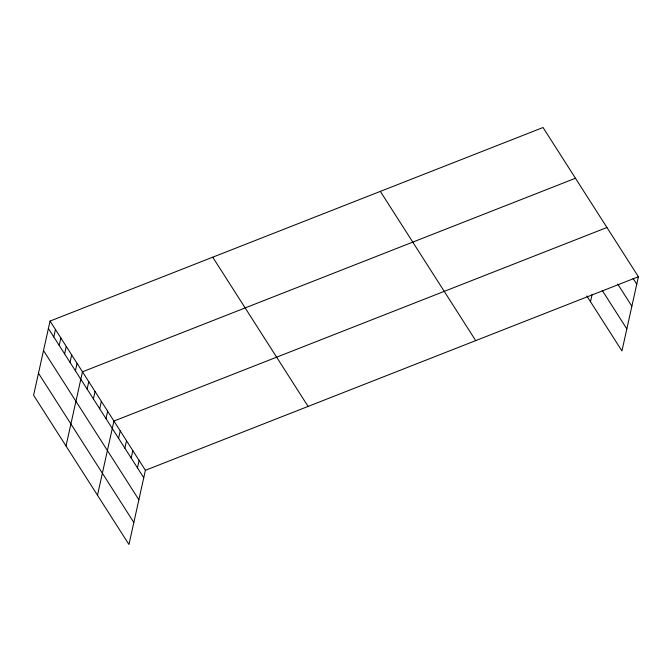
<?xml version="1.0" encoding="UTF-8"?>
<svg xmlns="http://www.w3.org/2000/svg" width="672" height="672" viewBox="0 0 672 672"><rect width="100%" height="100%" fill="white"/><g stroke="black" fill="none" stroke-linecap="round" stroke-linejoin="round"><path stroke-width="1.01" d="M50.047 321.065L33.6 395.262L128.957 544.488L145.404 470.291L50.047 321.065L543.043 127.512L638.4 276.738L621.953 350.935L586.816 295.949M53.802 336.966L55.448 329.524M59.203 345.425L60.858 337.974M64.604 353.875L66.259 346.433M70.014 362.334L71.66 354.892M75.415 370.793L77.07 363.342M66.024 445.998L82.471 371.801L575.467 178.248M87.116 389.096L88.763 381.654M93.408 398.95L95.054 391.499M99.7 408.794L101.354 401.352M105.991 418.648L107.646 411.197M97.49 495.239L113.938 421.05L606.934 227.497M118.583 438.346L120.229 430.895M124.874 448.19L126.521 440.748M131.166 458.044L132.821 450.593M137.458 467.888L139.112 460.446M590.486 301.694L592.108 294.344M145.404 470.291L638.4 276.738M633.074 278.443L636.745 284.189M617.702 284.054L631.865 306.214M602.188 290.338L626.833 328.91M380.352 191.386L475.709 340.612M212.738 257.191L308.095 406.417M48.401 328.507L143.758 477.742M43.512 350.54L138.869 499.766M38.48 373.229L133.837 522.455"/></g></svg>
